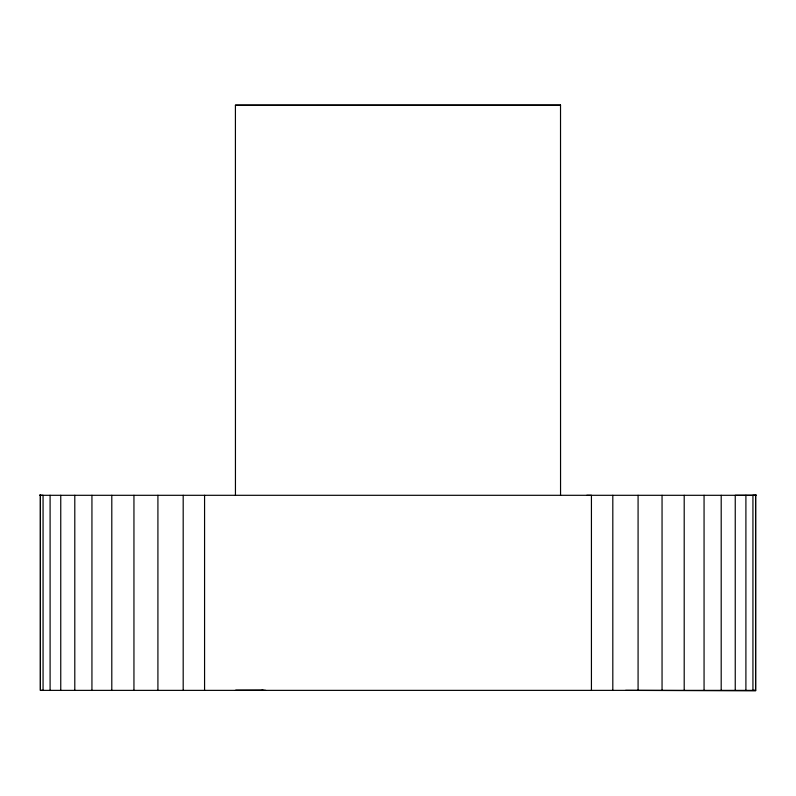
<?xml version="1.0" encoding="UTF-8"?>
<svg xmlns="http://www.w3.org/2000/svg" width="796" height="796" viewBox="0 0 796 796"><rect width="100%" height="100%" fill="white"/><g stroke="black" fill="none" stroke-linecap="round" stroke-linejoin="round"><path stroke-width="1.19" d="M50.098 690.371L50.098 495.301M60.755 690.371L60.755 495.301M74.794 690.371L74.794 495.301M91.938 690.371L91.938 495.301M111.798 690.371L111.798 495.301M133.947 690.371L133.947 495.301M157.916 690.371L157.916 495.301M183.189 690.371L183.189 495.301M204.572 690.371L204.572 495.301M235.447 495.291L235.417 105.191L560.523 105.162L235.417 105.191M591.428 690.371L591.428 495.301L586.781 495.301M612.811 690.361L612.811 495.301M638.084 690.361L638.084 495.301M662.053 690.361L662.053 495.301M684.202 690.361L684.202 495.301M704.062 690.361L704.062 495.301M721.196 690.361L721.206 495.301M735.245 690.361L735.245 495.301L756.2 495.301L39.8 495.301L40.387 495.301L40.387 690.371L755.613 690.371L755.613 495.301L756.2 495.301L752.936 495.301L752.936 690.361L755.613 690.371M745.902 690.361L745.902 495.301M262.809 690.341L235.447 690.371L265.675 690.341M261.695 690.341L264.073 690.341M755.613 495.301L755.613 690.838L625.576 690.371M560.523 105.162L560.553 495.321M40.387 495.301L40.387 690.371L43.064 690.371L43.064 495.301L39.8 495.301L40.387 495.301"/></g></svg>
